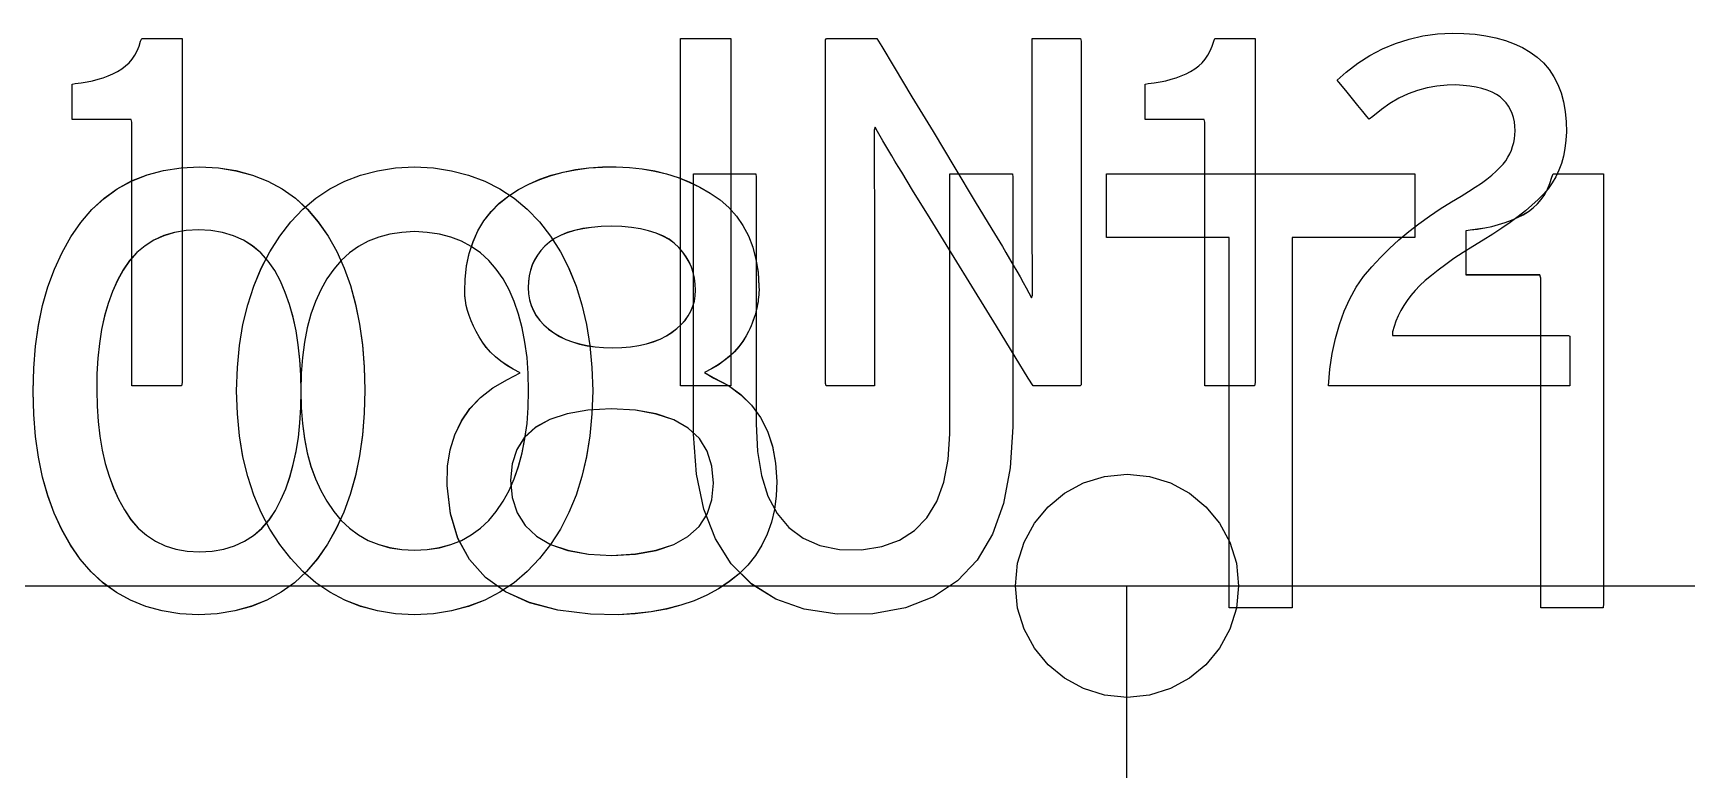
# Model space of a CAD drawing. Extents: x 1 to 47.7, y 0.2 to 35.
# Drawn here: x 36.33 to 36.7004, y 10.4024 to 10.5673 of the extents above; entities that cross this region are included whole.
import ezdxf

# ---------------------------------------------------------------- set-up
doc = ezdxf.new("R2010")
doc.units = 0
doc.header["$MEASUREMENT"] = 0
for name, color, linetype in [('7_2___8__INDEPENDENT_INPUT', 7, 'CONTINUOUS'), ('7_3___8__OPTOISO_INDEPENDE', 7, 'CONTINUOUS'), ('7_4___24__OPTOISO_INDEPEND', 7, 'CONTINUOUS'), ('7_5___8__INDEPENDENT_INPUT', 7, 'CONTINUOUS'), ('7_6____8__INDEPENDENT_INPU', 7, 'CONTINUOUS'), ('7_7____8__OPTOISO_INDEPEND', 7, 'CONTINUOUS'), ('7_8____8__OPTOISO_INDEPEND', 7, 'CONTINUOUS')]:
    doc.layers.add(name, color=color, linetype=linetype)

msp = doc.modelspace()

# ---------------------------------------------------------------- linework, layer by layer
at = {"layer": '7_2___8__INDEPENDENT_INPUT'}
for points in [[(36.45535, 10.48728), (36.45518, 10.48211), (36.45472, 10.47718), (36.45397, 10.47251), (36.45293, 10.46809), (36.45161, 10.46391), (36.45, 10.45999), (36.4481, 10.45631), (36.44592, 10.45289), (36.44343, 10.44969), (36.44069, 10.4468), (36.43773, 10.4443), (36.43455, 10.44216), (36.43116, 10.4404), (36.42755, 10.43901), (36.42373, 10.438), (36.41968, 10.43736), (36.41542, 10.43709), (36.41118, 10.43736), (36.40717, 10.438), (36.40338, 10.43901), (36.39981, 10.4404), (36.39647, 10.44216), (36.39335, 10.4443), (36.39045, 10.4468), (36.38777, 10.44969), (36.38528, 10.45289), (36.38304, 10.45631), (36.38109, 10.45999), (36.37944, 10.46391), (36.37809, 10.46809), (36.37702, 10.47251), (36.37626, 10.47718), (36.37579, 10.48211), (36.37561, 10.48728), (36.37579, 10.49245), (36.37626, 10.49738), (36.37702, 10.50207), (36.37809, 10.50651), (36.37944, 10.51071), (36.38109, 10.51467), (36.38304, 10.51838), (36.38528, 10.52185), (36.38777, 10.52505), (36.39045, 10.52789), (36.39335, 10.53035), (36.39647, 10.53245), (36.39981, 10.53418), (36.40338, 10.53554), (36.40717, 10.53653), (36.41118, 10.53714), (36.41542, 10.53739), (36.41968, 10.53714), (36.42373, 10.53653), (36.42755, 10.53554), (36.43116, 10.53418), (36.43455, 10.53245), (36.43773, 10.53035), (36.44069, 10.52789), (36.44343, 10.52505), (36.44592, 10.52185), (36.4481, 10.51838), (36.45, 10.51467), (36.45161, 10.51071), (36.45293, 10.50651), (36.45397, 10.50207), (36.45472, 10.49738), (36.45518, 10.49245)], [(36.54941, 10.47916), (36.54886, 10.47004), (36.54734, 10.46204), (36.54486, 10.45515), (36.54143, 10.44936), (36.53703, 10.4447), (36.53167, 10.44114), (36.52535, 10.43869), (36.51808, 10.43736), (36.51005, 10.43724), (36.50271, 10.43838), (36.49632, 10.44064), (36.49087, 10.44401), (36.48638, 10.44849), (36.48284, 10.45409), (36.48024, 10.4608), (36.4786, 10.46862), (36.4779, 10.47756), (36.47788, 10.48085), (36.47788, 10.48585), (36.47788, 10.49351), (36.47788, 10.50276), (36.47788, 10.51255), (36.47788, 10.5218), (36.47788, 10.52946), (36.47788, 10.53446), (36.4779, 10.53583), (36.47862, 10.53583), (36.48017, 10.53583), (36.48228, 10.53583), (36.48468, 10.53583), (36.4871, 10.53583), (36.48929, 10.53583), (36.49097, 10.53583), (36.49188, 10.53583), (36.49197, 10.53505), (36.49197, 10.53074), (36.49197, 10.52357), (36.49197, 10.51461), (36.49197, 10.50491), (36.49197, 10.49553), (36.49197, 10.48751), (36.49197, 10.48193), (36.49197, 10.47984), (36.49226, 10.47369), (36.49313, 10.4683), (36.49459, 10.46367), (36.49663, 10.45978), (36.49925, 10.45665), (36.50245, 10.45427), (36.50624, 10.45264), (36.51061, 10.45176), (36.5155, 10.45168), (36.52007, 10.45238), (36.52404, 10.45381), (36.52741, 10.45596), (36.53019, 10.45884), (36.53237, 10.46245), (36.53395, 10.46679), (36.53493, 10.47185), (36.53531, 10.47764), (36.53532, 10.48028), (36.53532, 10.48533), (36.53532, 10.49307), (36.53532, 10.50242), (36.53532, 10.51231), (36.53532, 10.52166), (36.53532, 10.52939), (36.53532, 10.53445), (36.53534, 10.53583), (36.53607, 10.53583), (36.53761, 10.53583), (36.53972, 10.53583), (36.54212, 10.53583), (36.54455, 10.53583), (36.54673, 10.53583), (36.54841, 10.53583), (36.54932, 10.53583), (36.54941, 10.53505), (36.54941, 10.53068), (36.54941, 10.52343), (36.54941, 10.51436), (36.54941, 10.50454), (36.54941, 10.49504), (36.54941, 10.48693), (36.54941, 10.48128)], [(36.66763, 10.43865), (36.66763, 10.4415), (36.66763, 10.44909), (36.66763, 10.45995), (36.66763, 10.47263), (36.66763, 10.48568), (36.66763, 10.49763), (36.66763, 10.50704), (36.66763, 10.51244), (36.66746, 10.51318), (36.66625, 10.51318), (36.66415, 10.51318), (36.66147, 10.51318), (36.65855, 10.51318), (36.6557, 10.51318), (36.65327, 10.51318), (36.65157, 10.51318), (36.65093, 10.51318), (36.65093, 10.51357), (36.65093, 10.51459), (36.65093, 10.51605), (36.65093, 10.51776), (36.65093, 10.51952), (36.65093, 10.52113), (36.65093, 10.52239), (36.65093, 10.52312), (36.6518, 10.52329), (36.65349, 10.52348), (36.65512, 10.52374), (36.65669, 10.52407), (36.6582, 10.52446), (36.65966, 10.52491), (36.66106, 10.52544), (36.6624, 10.52603), (36.66368, 10.52668), (36.66486, 10.52738), (36.66594, 10.52819), (36.66691, 10.52909), (36.66777, 10.53009), (36.66852, 10.53119), (36.66917, 10.53239), (36.66971, 10.5337), (36.67014, 10.5351), (36.67043, 10.53583), (36.67126, 10.53583), (36.6727, 10.53583), (36.67452, 10.53583), (36.67652, 10.53583), (36.67846, 10.53583), (36.68012, 10.53583), (36.68129, 10.53583), (36.68172, 10.53583), (36.68172, 10.53212), (36.68172, 10.52223), (36.68172, 10.50806), (36.68172, 10.49153), (36.68172, 10.47451), (36.68172, 10.45893), (36.68172, 10.44666), (36.68172, 10.43962), (36.68158, 10.43865), (36.68056, 10.43865), (36.67878, 10.43865), (36.67652, 10.43865), (36.67405, 10.43865), (36.67166, 10.43865), (36.6696, 10.43865), (36.66817, 10.43865)], [(36.44099, 10.48728), (36.4409, 10.4911), (36.44063, 10.49472), (36.44018, 10.49814), (36.43956, 10.50137), (36.43876, 10.5044), (36.43778, 10.50723), (36.43662, 10.50986), (36.43528, 10.5123), (36.43376, 10.5145), (36.43206, 10.51644), (36.43019, 10.51812), (36.42815, 10.51955), (36.42594, 10.52073), (36.42356, 10.52165), (36.42102, 10.52232), (36.4183, 10.52273), (36.41542, 10.52289), (36.41259, 10.52273), (36.40992, 10.52232), (36.40742, 10.52165), (36.40508, 10.52073), (36.4029, 10.51955), (36.40089, 10.51812), (36.39903, 10.51644), (36.39734, 10.5145), (36.3958, 10.5123), (36.39444, 10.50986), (36.39325, 10.50723), (36.39225, 10.5044), (36.39143, 10.50137), (36.39079, 10.49814), (36.39034, 10.49472), (36.39007, 10.4911), (36.38997, 10.48728), (36.39007, 10.4835), (36.39034, 10.47993), (36.39079, 10.47654), (36.39143, 10.47335), (36.39225, 10.47035), (36.39325, 10.46755), (36.39444, 10.46494), (36.3958, 10.46252), (36.39734, 10.46027), (36.39903, 10.45824), (36.40089, 10.45648), (36.4029, 10.45499), (36.40508, 10.45377), (36.40742, 10.45282), (36.40992, 10.45214), (36.41259, 10.45173), (36.41542, 10.4516), (36.4183, 10.45173), (36.42102, 10.45214), (36.42356, 10.45282), (36.42594, 10.45377), (36.42815, 10.45499), (36.43019, 10.45648), (36.43206, 10.45824), (36.43376, 10.46027), (36.43528, 10.46252), (36.43662, 10.46494), (36.43778, 10.46755), (36.43876, 10.47035), (36.43956, 10.47335), (36.44018, 10.47654), (36.44063, 10.47993), (36.4409, 10.4835)]]:
    msp.add_lwpolyline(points, close=True, dxfattribs=at)
msp.add_lwpolyline([(36.61194, 10.5216), (36.61194, 10.43865), (36.59785, 10.43865), (36.59785, 10.5216), (36.57038, 10.5216), (36.57038, 10.53583), (36.63943, 10.53583), (36.63943, 10.5216), (36.61194, 10.5216)], dxfattribs=at)
at = {"layer": '7_3___8__OPTOISO_INDEPENDE'}
for points in [[(36.45535, 10.48728), (36.45518, 10.48211), (36.45472, 10.47718), (36.45397, 10.47251), (36.45293, 10.46809), (36.45161, 10.46391), (36.45, 10.45999), (36.4481, 10.45631), (36.44592, 10.45289), (36.44343, 10.44969), (36.44069, 10.4468), (36.43773, 10.4443), (36.43455, 10.44216), (36.43116, 10.4404), (36.42755, 10.43901), (36.42373, 10.438), (36.41968, 10.43736), (36.41542, 10.43709), (36.41118, 10.43736), (36.40717, 10.438), (36.40338, 10.43901), (36.39981, 10.4404), (36.39647, 10.44216), (36.39335, 10.4443), (36.39045, 10.4468), (36.38777, 10.44969), (36.38528, 10.45289), (36.38304, 10.45631), (36.38109, 10.45999), (36.37944, 10.46391), (36.37809, 10.46809), (36.37702, 10.47251), (36.37626, 10.47718), (36.37579, 10.48211), (36.37561, 10.48728), (36.37579, 10.49245), (36.37626, 10.49738), (36.37702, 10.50207), (36.37809, 10.50651), (36.37944, 10.51071), (36.38109, 10.51467), (36.38304, 10.51838), (36.38528, 10.52185), (36.38777, 10.52505), (36.39045, 10.52789), (36.39335, 10.53035), (36.39647, 10.53245), (36.39981, 10.53418), (36.40338, 10.53554), (36.40717, 10.53653), (36.41118, 10.53714), (36.41542, 10.53739), (36.41968, 10.53714), (36.42373, 10.53653), (36.42755, 10.53554), (36.43116, 10.53418), (36.43455, 10.53245), (36.43773, 10.53035), (36.44069, 10.52789), (36.44343, 10.52505), (36.44592, 10.52185), (36.4481, 10.51838), (36.45, 10.51467), (36.45161, 10.51071), (36.45293, 10.50651), (36.45397, 10.50207), (36.45472, 10.49738), (36.45518, 10.49245)], [(36.54941, 10.47916), (36.54886, 10.47004), (36.54734, 10.46204), (36.54486, 10.45515), (36.54143, 10.44936), (36.53703, 10.4447), (36.53167, 10.44114), (36.52535, 10.43869), (36.51808, 10.43736), (36.51005, 10.43724), (36.50271, 10.43838), (36.49632, 10.44064), (36.49087, 10.44401), (36.48638, 10.44849), (36.48284, 10.45409), (36.48024, 10.4608), (36.4786, 10.46862), (36.4779, 10.47756), (36.47788, 10.48085), (36.47788, 10.48585), (36.47788, 10.49351), (36.47788, 10.50276), (36.47788, 10.51255), (36.47788, 10.5218), (36.47788, 10.52946), (36.47788, 10.53446), (36.4779, 10.53583), (36.47862, 10.53583), (36.48017, 10.53583), (36.48228, 10.53583), (36.48468, 10.53583), (36.4871, 10.53583), (36.48929, 10.53583), (36.49097, 10.53583), (36.49188, 10.53583), (36.49197, 10.53505), (36.49197, 10.53074), (36.49197, 10.52357), (36.49197, 10.51461), (36.49197, 10.50491), (36.49197, 10.49553), (36.49197, 10.48751), (36.49197, 10.48193), (36.49197, 10.47984), (36.49226, 10.47369), (36.49313, 10.4683), (36.49459, 10.46367), (36.49663, 10.45978), (36.49925, 10.45665), (36.50245, 10.45427), (36.50624, 10.45264), (36.51061, 10.45176), (36.5155, 10.45168), (36.52007, 10.45238), (36.52404, 10.45381), (36.52741, 10.45596), (36.53019, 10.45884), (36.53237, 10.46245), (36.53395, 10.46679), (36.53493, 10.47185), (36.53531, 10.47764), (36.53532, 10.48028), (36.53532, 10.48533), (36.53532, 10.49307), (36.53532, 10.50242), (36.53532, 10.51231), (36.53532, 10.52166), (36.53532, 10.52939), (36.53532, 10.53445), (36.53534, 10.53583), (36.53607, 10.53583), (36.53761, 10.53583), (36.53972, 10.53583), (36.54212, 10.53583), (36.54455, 10.53583), (36.54673, 10.53583), (36.54841, 10.53583), (36.54932, 10.53583), (36.54941, 10.53505), (36.54941, 10.53068), (36.54941, 10.52343), (36.54941, 10.51436), (36.54941, 10.50454), (36.54941, 10.49504), (36.54941, 10.48693), (36.54941, 10.48128)], [(36.66763, 10.43865), (36.66763, 10.4415), (36.66763, 10.44909), (36.66763, 10.45995), (36.66763, 10.47263), (36.66763, 10.48568), (36.66763, 10.49763), (36.66763, 10.50704), (36.66763, 10.51244), (36.66746, 10.51318), (36.66625, 10.51318), (36.66415, 10.51318), (36.66147, 10.51318), (36.65855, 10.51318), (36.6557, 10.51318), (36.65327, 10.51318), (36.65157, 10.51318), (36.65093, 10.51318), (36.65093, 10.51357), (36.65093, 10.51459), (36.65093, 10.51605), (36.65093, 10.51776), (36.65093, 10.51952), (36.65093, 10.52113), (36.65093, 10.52239), (36.65093, 10.52312), (36.6518, 10.52329), (36.65349, 10.52348), (36.65512, 10.52374), (36.65669, 10.52407), (36.6582, 10.52446), (36.65966, 10.52491), (36.66106, 10.52544), (36.6624, 10.52603), (36.66368, 10.52668), (36.66486, 10.52738), (36.66594, 10.52819), (36.66691, 10.52909), (36.66777, 10.53009), (36.66852, 10.53119), (36.66917, 10.53239), (36.66971, 10.5337), (36.67014, 10.5351), (36.67043, 10.53583), (36.67126, 10.53583), (36.6727, 10.53583), (36.67452, 10.53583), (36.67652, 10.53583), (36.67846, 10.53583), (36.68012, 10.53583), (36.68129, 10.53583), (36.68172, 10.53583), (36.68172, 10.53212), (36.68172, 10.52223), (36.68172, 10.50806), (36.68172, 10.49153), (36.68172, 10.47451), (36.68172, 10.45893), (36.68172, 10.44666), (36.68172, 10.43962), (36.68158, 10.43865), (36.68056, 10.43865), (36.67878, 10.43865), (36.67652, 10.43865), (36.67405, 10.43865), (36.67166, 10.43865), (36.6696, 10.43865), (36.66817, 10.43865)], [(36.44099, 10.48728), (36.4409, 10.4911), (36.44063, 10.49472), (36.44018, 10.49814), (36.43956, 10.50137), (36.43876, 10.5044), (36.43778, 10.50723), (36.43662, 10.50986), (36.43528, 10.5123), (36.43376, 10.5145), (36.43206, 10.51644), (36.43019, 10.51812), (36.42815, 10.51955), (36.42594, 10.52073), (36.42356, 10.52165), (36.42102, 10.52232), (36.4183, 10.52273), (36.41542, 10.52289), (36.41259, 10.52273), (36.40992, 10.52232), (36.40742, 10.52165), (36.40508, 10.52073), (36.4029, 10.51955), (36.40089, 10.51812), (36.39903, 10.51644), (36.39734, 10.5145), (36.3958, 10.5123), (36.39444, 10.50986), (36.39325, 10.50723), (36.39225, 10.5044), (36.39143, 10.50137), (36.39079, 10.49814), (36.39034, 10.49472), (36.39007, 10.4911), (36.38997, 10.48728), (36.39007, 10.4835), (36.39034, 10.47993), (36.39079, 10.47654), (36.39143, 10.47335), (36.39225, 10.47035), (36.39325, 10.46755), (36.39444, 10.46494), (36.3958, 10.46252), (36.39734, 10.46027), (36.39903, 10.45824), (36.40089, 10.45648), (36.4029, 10.45499), (36.40508, 10.45377), (36.40742, 10.45282), (36.40992, 10.45214), (36.41259, 10.45173), (36.41542, 10.4516), (36.4183, 10.45173), (36.42102, 10.45214), (36.42356, 10.45282), (36.42594, 10.45377), (36.42815, 10.45499), (36.43019, 10.45648), (36.43206, 10.45824), (36.43376, 10.46027), (36.43528, 10.46252), (36.43662, 10.46494), (36.43778, 10.46755), (36.43876, 10.47035), (36.43956, 10.47335), (36.44018, 10.47654), (36.44063, 10.47993), (36.4409, 10.4835)]]:
    msp.add_lwpolyline(points, close=True, dxfattribs=at)
msp.add_lwpolyline([(36.61194, 10.5216), (36.61194, 10.43865), (36.59785, 10.43865), (36.59785, 10.5216), (36.57038, 10.5216), (36.57038, 10.53583), (36.63943, 10.53583), (36.63943, 10.5216), (36.61194, 10.5216)], dxfattribs=at)
at = {"layer": '7_4___24__OPTOISO_INDEPEND'}
for points in [[(36.35211, 10.48834), (36.35211, 10.49062), (36.35211, 10.49669), (36.35211, 10.50538), (36.35211, 10.51553), (36.35211, 10.52596), (36.35211, 10.53553), (36.35211, 10.54305), (36.35211, 10.54737), (36.35197, 10.54797), (36.351, 10.54797), (36.34932, 10.54797), (36.34717, 10.54797), (36.34484, 10.54797), (36.34256, 10.54797), (36.34062, 10.54797), (36.33926, 10.54797), (36.33875, 10.54797), (36.33875, 10.54827), (36.33875, 10.54909), (36.33875, 10.55026), (36.33875, 10.55163), (36.33875, 10.55303), (36.33875, 10.55432), (36.33875, 10.55533), (36.33875, 10.55592), (36.33944, 10.55605), (36.34079, 10.55621), (36.3421, 10.55642), (36.34335, 10.55668), (36.34457, 10.55699), (36.34573, 10.55735), (36.34685, 10.55777), (36.34792, 10.55824), (36.34894, 10.55876), (36.34989, 10.55933), (36.35075, 10.55997), (36.35153, 10.56069), (36.35222, 10.5615), (36.35282, 10.56238), (36.35333, 10.56334), (36.35376, 10.56438), (36.35411, 10.5655), (36.35434, 10.56609), (36.355, 10.56609), (36.35615, 10.56609), (36.35762, 10.56609), (36.35921, 10.56609), (36.36077, 10.56609), (36.3621, 10.56609), (36.36303, 10.56609), (36.36338, 10.56609), (36.36338, 10.56311), (36.36338, 10.5552), (36.36338, 10.54387), (36.36338, 10.53064), (36.36338, 10.51703), (36.36338, 10.50456), (36.36338, 10.49475), (36.36338, 10.48912), (36.36326, 10.48834), (36.36245, 10.48834), (36.36102, 10.48834), (36.35922, 10.48834), (36.35724, 10.48834), (36.35533, 10.48834), (36.35368, 10.48834), (36.35254, 10.48834)], [(36.55398, 10.48834), (36.55289, 10.49012), (36.54996, 10.49487), (36.54576, 10.5017), (36.54082, 10.50973), (36.53568, 10.51808), (36.53089, 10.52586), (36.52699, 10.53219), (36.52454, 10.53618), (36.52375, 10.53746), (36.52302, 10.53868), (36.52231, 10.53986), (36.52163, 10.54101), (36.52097, 10.54213), (36.52033, 10.54321), (36.51972, 10.54426), (36.51914, 10.54527), (36.51857, 10.54625), (36.51834, 10.54562), (36.51834, 10.54374), (36.51835, 10.54181), (36.51835, 10.53982), (36.51836, 10.53777), (36.51838, 10.53567), (36.5184, 10.5335), (36.51842, 10.53127), (36.51844, 10.52898), (36.51845, 10.52755), (36.51845, 10.52393), (36.51845, 10.51849), (36.51845, 10.51195), (36.51845, 10.50504), (36.51845, 10.4985), (36.51845, 10.49305), (36.51845, 10.48944), (36.51844, 10.48834), (36.51793, 10.48834), (36.51678, 10.48834), (36.5152, 10.48834), (36.51337, 10.48834), (36.5115, 10.48834), (36.50979, 10.48834), (36.50843, 10.48834), (36.50762, 10.48834), (36.50749, 10.48889), (36.50749, 10.49393), (36.50749, 10.50309), (36.50749, 10.51498), (36.50749, 10.52817), (36.50749, 10.54126), (36.50749, 10.55285), (36.50749, 10.56151), (36.50749, 10.56584), (36.50771, 10.56609), (36.50865, 10.56609), (36.51014, 10.56609), (36.51198, 10.56609), (36.51395, 10.56609), (36.51585, 10.56609), (36.51746, 10.56609), (36.51858, 10.56609), (36.519, 10.56609), (36.52005, 10.56436), (36.52283, 10.55974), (36.52684, 10.55309), (36.53156, 10.54527), (36.53646, 10.53715), (36.54102, 10.52958), (36.54473, 10.52342), (36.54708, 10.51954), (36.54787, 10.51821), (36.54871, 10.51677), (36.54952, 10.51537), (36.55029, 10.51403), (36.55103, 10.51274), (36.55173, 10.51149), (36.5524, 10.5103), (36.55303, 10.50916), (36.55363, 10.50806), (36.55386, 10.50869), (36.55384, 10.51061), (36.55382, 10.5126), (36.5538, 10.51463), (36.55379, 10.51672), (36.55378, 10.51887), (36.55377, 10.52107), (36.55377, 10.52332), (36.55377, 10.52563), (36.55377, 10.52705), (36.55377, 10.53065), (36.55377, 10.53607), (36.55377, 10.54259), (36.55377, 10.54946), (36.55377, 10.55598), (36.55377, 10.5614), (36.55377, 10.565), (36.55377, 10.56609), (36.55428, 10.56609), (36.55543, 10.56609), (36.55701, 10.56609), (36.55884, 10.56609), (36.56071, 10.56609), (36.56242, 10.56609), (36.56378, 10.56609), (36.56459, 10.56609), (36.56472, 10.56554), (36.56472, 10.5605), (36.56472, 10.55134), (36.56472, 10.53945), (36.56472, 10.52626), (36.56472, 10.51317), (36.56472, 10.50158), (36.56472, 10.49292), (36.56472, 10.48859), (36.56452, 10.48834), (36.56364, 10.48834), (36.56225, 10.48834), (36.56053, 10.48834), (36.55869, 10.48834), (36.55693, 10.48834), (36.55542, 10.48834), (36.55437, 10.48834)], [(36.59239, 10.48834), (36.59239, 10.49062), (36.59239, 10.49669), (36.59239, 10.50538), (36.59239, 10.51553), (36.59239, 10.52596), (36.59239, 10.53553), (36.59239, 10.54305), (36.59239, 10.54737), (36.59226, 10.54797), (36.59129, 10.54797), (36.58961, 10.54797), (36.58747, 10.54797), (36.58513, 10.54797), (36.58286, 10.54797), (36.58092, 10.54797), (36.57956, 10.54797), (36.57905, 10.54797), (36.57905, 10.54827), (36.57905, 10.54909), (36.57905, 10.55026), (36.57905, 10.55163), (36.57905, 10.55303), (36.57905, 10.55432), (36.57905, 10.55533), (36.57905, 10.55592), (36.57974, 10.55605), (36.58109, 10.55621), (36.58239, 10.55642), (36.58365, 10.55668), (36.58486, 10.55699), (36.58602, 10.55735), (36.58714, 10.55777), (36.58821, 10.55824), (36.58923, 10.55876), (36.59018, 10.55933), (36.59104, 10.55997), (36.59182, 10.56069), (36.59251, 10.5615), (36.59312, 10.56238), (36.59363, 10.56334), (36.59406, 10.56438), (36.59441, 10.5655), (36.59464, 10.56609), (36.5953, 10.56609), (36.59645, 10.56609), (36.59792, 10.56609), (36.59952, 10.56609), (36.60107, 10.56609), (36.6024, 10.56609), (36.60333, 10.56609), (36.60368, 10.56609), (36.60368, 10.56311), (36.60368, 10.5552), (36.60368, 10.54387), (36.60368, 10.53064), (36.60368, 10.51703), (36.60368, 10.50456), (36.60368, 10.49475), (36.60368, 10.48912), (36.60357, 10.48834), (36.60275, 10.48834), (36.60132, 10.48834), (36.59951, 10.48834), (36.59754, 10.48834), (36.59562, 10.48834), (36.59397, 10.48834), (36.59283, 10.48834)], [(36.62012, 10.48834), (36.62044, 10.49207), (36.62095, 10.49561), (36.62165, 10.49895), (36.62254, 10.50211), (36.62361, 10.50508), (36.62487, 10.50786), (36.62633, 10.51044), (36.62796, 10.51284), (36.62979, 10.51504), (36.63174, 10.51711), (36.63378, 10.51911), (36.63589, 10.52104), (36.63808, 10.52289), (36.64035, 10.52466), (36.64271, 10.52636), (36.64514, 10.52799), (36.64766, 10.52954), (36.64985, 10.53083), (36.65148, 10.53184), (36.65297, 10.53281), (36.65434, 10.53376), (36.65557, 10.53467), (36.65668, 10.53555), (36.65765, 10.5364), (36.6585, 10.53721), (36.65921, 10.538), (36.65979, 10.53876), (36.66028, 10.53954), (36.6607, 10.54034), (36.66106, 10.54115), (36.66135, 10.54198), (36.66158, 10.54282), (36.66175, 10.54367), (36.66185, 10.54454), (36.66189, 10.54542), (36.66186, 10.54647), (36.66174, 10.54748), (36.66154, 10.54844), (36.66125, 10.54934), (36.66088, 10.55019), (36.66043, 10.55098), (36.65989, 10.55172), (36.65926, 10.5524), (36.65855, 10.55303), (36.6577, 10.55362), (36.65674, 10.55413), (36.65567, 10.55458), (36.65448, 10.55495), (36.65318, 10.55525), (36.65177, 10.55548), (36.65024, 10.55563), (36.6486, 10.55572), (36.64668, 10.5557), (36.6444, 10.55549), (36.64218, 10.5551), (36.64002, 10.55451), (36.63792, 10.55373), (36.63587, 10.55275), (36.63388, 10.55159), (36.63195, 10.55024), (36.63007, 10.5487), (36.62918, 10.54806), (36.62866, 10.54869), (36.62779, 10.54977), (36.62668, 10.55114), (36.62546, 10.55263), (36.62427, 10.55411), (36.62322, 10.55539), (36.62245, 10.55634), (36.62208, 10.55679), (36.62404, 10.55856), (36.62667, 10.56057), (36.62939, 10.56232), (36.63222, 10.56381), (36.63514, 10.56504), (36.63816, 10.56601), (36.64127, 10.56671), (36.64449, 10.56716), (36.6478, 10.56734), (36.65045, 10.56727), (36.65297, 10.56707), (36.65536, 10.56674), (36.65761, 10.56627), (36.65972, 10.56568), (36.6617, 10.56495), (36.66355, 10.56409), (36.66526, 10.56309), (36.66684, 10.56196), (36.66826, 10.56064), (36.66951, 10.55918), (36.67058, 10.55758), (36.67148, 10.55584), (36.67221, 10.55396), (36.67276, 10.55193), (36.67314, 10.54976), (36.67335, 10.54745), (36.67338, 10.54523), (36.67327, 10.54333), (36.67305, 10.54152), (36.67271, 10.5398), (36.67226, 10.53817), (36.67169, 10.53662), (36.67101, 10.53516), (36.67021, 10.53379), (36.6693, 10.5325), (36.66824, 10.53128), (36.66703, 10.53005), (36.66568, 10.5288), (36.6642, 10.52754), (36.66258, 10.52627), (36.66082, 10.52497), (36.65893, 10.52367), (36.6569, 10.52234), (36.65474, 10.521), (36.65241, 10.51958), (36.65023, 10.5182), (36.64821, 10.51685), (36.64636, 10.51555), (36.64467, 10.5143), (36.64314, 10.51309), (36.64177, 10.51192), (36.64056, 10.5108), (36.63951, 10.50971), (36.63858, 10.50861), (36.63774, 10.5075), (36.63697, 10.50636), (36.6363, 10.50521), (36.6357, 10.50404), (36.6352, 10.50286), (36.63478, 10.50166), (36.63444, 10.50044), (36.63443, 10.49962), (36.63675, 10.49962), (36.64122, 10.49962), (36.64715, 10.49962), (36.65383, 10.49962), (36.66055, 10.49962), (36.6666, 10.49962), (36.67127, 10.49962), (36.67386, 10.49962), (36.67415, 10.49949), (36.67415, 10.49868), (36.67415, 10.49731), (36.67415, 10.49557), (36.67415, 10.49366), (36.67415, 10.49179), (36.67415, 10.49014), (36.67415, 10.48894), (36.67415, 10.48836), (36.67296, 10.48834), (36.6684, 10.48834), (36.66134, 10.48834), (36.65274, 10.48834), (36.64355, 10.48834), (36.63474, 10.48834), (36.62725, 10.48834), (36.62206, 10.48834)], [(36.59999, 10.44362), (36.59948, 10.43859), (36.59802, 10.43389), (36.59572, 10.42965), (36.59266, 10.42595), (36.58896, 10.4229), (36.58472, 10.42059), (36.58003, 10.41913), (36.575, 10.41863), (36.56996, 10.41913), (36.56526, 10.42059), (36.56101, 10.4229), (36.55731, 10.42595), (36.55426, 10.42965), (36.55196, 10.43389), (36.5505, 10.43859), (36.54999, 10.44362), (36.5505, 10.44866), (36.55196, 10.45335), (36.55426, 10.4576), (36.55731, 10.4613), (36.56101, 10.46435), (36.56526, 10.46666), (36.56996, 10.46811), (36.575, 10.46862), (36.58003, 10.46811), (36.58472, 10.46666), (36.58896, 10.46435), (36.59266, 10.4613), (36.59572, 10.4576), (36.59802, 10.45335), (36.59948, 10.44866)]]:
    msp.add_lwpolyline(points, close=True, dxfattribs=at)
for points in [[(36.47499, 10.48834), (36.47499, 10.56609), (36.48627, 10.56609), (36.48627, 10.48834), (36.47499, 10.48834)], [(36.27498, 10.39364), (36.27498, 10.44362), (36.57498, 10.44361)], [(36.57498, 10.39364), (36.57498, 10.44362), (36.87497, 10.44362), (36.87497, 10.18898)]]:
    msp.add_lwpolyline(points, dxfattribs=at)
at = {"layer": '7_5___8__INDEPENDENT_INPUT'}
for points in [[(36.4043, 10.48743), (36.40417, 10.48228), (36.40378, 10.47737), (36.40313, 10.4727), (36.40222, 10.46827), (36.40104, 10.46408), (36.39961, 10.46012), (36.39792, 10.45641), (36.39597, 10.45293), (36.39375, 10.4497), (36.39128, 10.44682), (36.38856, 10.44431), (36.38559, 10.44217), (36.38238, 10.44041), (36.37892, 10.43903), (36.37521, 10.43801), (36.37125, 10.43737), (36.36704, 10.43711), (36.36288, 10.43737), (36.35896, 10.438), (36.35529, 10.43901), (36.35186, 10.44038), (36.34868, 10.44213), (36.34573, 10.44424), (36.34304, 10.44672), (36.34058, 10.44958), (36.33838, 10.45276), (36.33643, 10.45619), (36.33473, 10.45986), (36.3333, 10.46379), (36.33213, 10.46796), (36.33122, 10.47239), (36.33057, 10.47706), (36.33018, 10.48198), (36.33005, 10.48716), (36.33018, 10.49232), (36.33058, 10.49724), (36.33124, 10.50192), (36.33216, 10.50636), (36.33335, 10.51056), (36.3348, 10.51452), (36.33651, 10.51824), (36.33849, 10.52172), (36.34072, 10.52496), (36.34321, 10.52785), (36.34593, 10.53036), (36.34889, 10.53249), (36.3521, 10.53423), (36.35554, 10.5356), (36.35922, 10.53658), (36.36315, 10.53719), (36.36731, 10.53741), (36.37151, 10.53716), (36.37546, 10.53654), (36.37916, 10.53555), (36.38261, 10.53419), (36.38581, 10.53247), (36.38876, 10.53037), (36.39146, 10.5279), (36.3939, 10.52506), (36.39609, 10.52188), (36.39801, 10.51844), (36.39968, 10.51475), (36.40109, 10.51082), (36.40224, 10.50664), (36.40314, 10.5022), (36.40378, 10.49753), (36.40417, 10.4926)], [(36.49661, 10.46698), (36.49645, 10.46376), (36.49604, 10.46072), (36.49536, 10.45787), (36.49443, 10.45519), (36.49324, 10.4527), (36.4918, 10.45039), (36.49009, 10.44826), (36.48813, 10.44631), (36.48592, 10.44454), (36.4835, 10.44292), (36.48089, 10.4415), (36.47808, 10.44028), (36.47508, 10.43926), (36.47187, 10.43843), (36.46847, 10.4378), (36.46487, 10.43738), (36.46108, 10.43714), (36.45482, 10.43728), (36.44754, 10.43818), (36.4412, 10.43985), (36.43579, 10.44229), (36.43131, 10.4455), (36.42776, 10.44949), (36.42515, 10.45424), (36.42347, 10.45976), (36.42272, 10.46605), (36.42285, 10.4704), (36.42344, 10.47407), (36.42448, 10.47744), (36.42595, 10.48051), (36.42786, 10.48328), (36.43021, 10.48575), (36.433, 10.48792), (36.43623, 10.48979), (36.43911, 10.49127), (36.43755, 10.4921), (36.4361, 10.49298), (36.43477, 10.49391), (36.43356, 10.49489), (36.43246, 10.49592), (36.43149, 10.49701), (36.43063, 10.49815), (36.42988, 10.49934), (36.42923, 10.50056), (36.42863, 10.50176), (36.4281, 10.50294), (36.42766, 10.5041), (36.4273, 10.50524), (36.42703, 10.50637), (36.42683, 10.50748), (36.42672, 10.50857), (36.42668, 10.50964), (36.42677, 10.51221), (36.42711, 10.51521), (36.4277, 10.51803), (36.42854, 10.52065), (36.42963, 10.52308), (36.43098, 10.52532), (36.43258, 10.52737), (36.43443, 10.52923), (36.43654, 10.5309), (36.43872, 10.53231), (36.44103, 10.53354), (36.44347, 10.53461), (36.44603, 10.5355), (36.44871, 10.53623), (36.45152, 10.53678), (36.45445, 10.53716), (36.45751, 10.53736), (36.46063, 10.5374), (36.46359, 10.53727), (36.46645, 10.53696), (36.46922, 10.53648), (36.47189, 10.53583), (36.47447, 10.53501), (36.47696, 10.53402), (36.47935, 10.53286), (36.48165, 10.53152), (36.48385, 10.53001), (36.48581, 10.5283), (36.48753, 10.52638), (36.48899, 10.52427), (36.49021, 10.52195), (36.49118, 10.51943), (36.49189, 10.51671), (36.49236, 10.51379), (36.49258, 10.51066), (36.49259, 10.50978), (36.49257, 10.50928), (36.49254, 10.50878), (36.49249, 10.50826), (36.49243, 10.50773), (36.49236, 10.50719), (36.49227, 10.50664), (36.49216, 10.50608), (36.49205, 10.5055), (36.4919, 10.50489), (36.49172, 10.50428), (36.49153, 10.50366), (36.49131, 10.50304), (36.49107, 10.50242), (36.49081, 10.50179), (36.49053, 10.50116), (36.49023, 10.50052), (36.48974, 10.4996), (36.48896, 10.49835), (36.48807, 10.49716), (36.48706, 10.49604), (36.48595, 10.49498), (36.48473, 10.49398), (36.4834, 10.49304), (36.48196, 10.49217), (36.4804, 10.49136), (36.4825, 10.49014), (36.48573, 10.48844), (36.48854, 10.48641), (36.49093, 10.48402), (36.4929, 10.4813), (36.49446, 10.47824), (36.49559, 10.47483), (36.49631, 10.47107)], [(36.39007, 10.48716), (36.39, 10.49077), (36.38978, 10.49424), (36.38941, 10.49755), (36.38891, 10.50071), (36.38825, 10.50372), (36.38745, 10.50658), (36.3865, 10.50928), (36.38541, 10.51183), (36.38415, 10.5142), (36.38269, 10.51631), (36.38103, 10.51814), (36.37918, 10.51969), (36.37714, 10.52097), (36.3749, 10.52197), (36.37247, 10.52269), (36.36985, 10.52314), (36.36704, 10.52331), (36.36427, 10.52314), (36.36169, 10.5227), (36.3593, 10.52199), (36.3571, 10.521), (36.35509, 10.51974), (36.35327, 10.51821), (36.35164, 10.5164), (36.35019, 10.51432), (36.34893, 10.512), (36.34781, 10.5095), (36.34685, 10.50683), (36.34603, 10.50401), (36.34538, 10.50102), (36.34487, 10.49787), (36.34452, 10.49455), (36.34432, 10.49107), (36.34428, 10.48743), (36.34436, 10.48383), (36.34459, 10.48038), (36.34497, 10.47709), (36.3455, 10.47396), (36.34619, 10.47099), (36.34703, 10.46817), (36.34802, 10.46551), (36.34917, 10.463), (36.35046, 10.46061), (36.35192, 10.45843), (36.35356, 10.45654), (36.35539, 10.45494), (36.3574, 10.45362), (36.3596, 10.45259), (36.36198, 10.45184), (36.36455, 10.45138), (36.36731, 10.45121), (36.37012, 10.45138), (36.37274, 10.45183), (36.37515, 10.45257), (36.37738, 10.45359), (36.3794, 10.45489), (36.38123, 10.45648), (36.38286, 10.45834), (36.3843, 10.46049), (36.38553, 10.46285), (36.38659, 10.46533), (36.38751, 10.46797), (36.38829, 10.47076), (36.38893, 10.47372), (36.38943, 10.47684), (36.38979, 10.48012), (36.39, 10.48356)], [(36.47837, 10.5098), (36.47831, 10.51116), (36.47813, 10.51247), (36.47784, 10.51373), (36.47744, 10.51494), (36.47691, 10.51611), (36.47627, 10.51723), (36.47552, 10.51831), (36.47464, 10.51933), (36.47362, 10.5203), (36.47243, 10.52117), (36.47107, 10.52193), (36.46955, 10.52257), (36.46787, 10.5231), (36.46602, 10.52353), (36.46401, 10.52384), (36.46184, 10.52404), (36.45951, 10.52412), (36.45721, 10.52404), (36.45508, 10.52385), (36.4531, 10.52356), (36.45129, 10.52317), (36.44963, 10.52267), (36.44814, 10.52206), (36.44681, 10.52136), (36.44565, 10.52055), (36.44463, 10.51964), (36.44373, 10.51866), (36.44296, 10.51764), (36.44231, 10.51656), (36.44179, 10.51543), (36.44138, 10.51424), (36.44111, 10.513), (36.44095, 10.5117), (36.44092, 10.51035), (36.44099, 10.50897), (36.4412, 10.50765), (36.44156, 10.5064), (36.44205, 10.50521), (36.44269, 10.50409), (36.44347, 10.50303), (36.4444, 10.50204), (36.44546, 10.50111), (36.44665, 10.50024), (36.44793, 10.49946), (36.44931, 10.49878), (36.4508, 10.49821), (36.45238, 10.49774), (36.45408, 10.49738), (36.45587, 10.49712), (36.45777, 10.49697), (36.45977, 10.49691), (36.46186, 10.49697), (36.46383, 10.49713), (36.46567, 10.4974), (36.46739, 10.49777), (36.46899, 10.49826), (36.47047, 10.49885), (36.47183, 10.49955), (36.47306, 10.50036), (36.47417, 10.50122), (36.47516, 10.50211), (36.47601, 10.50305), (36.47673, 10.50405), (36.47732, 10.50509), (36.47778, 10.50619), (36.4781, 10.50734), (36.4783, 10.50854)], [(36.48237, 10.46657), (36.48204, 10.47042), (36.48099, 10.47376), (36.47922, 10.47659), (36.47672, 10.47893), (36.4735, 10.48076), (36.46956, 10.48208), (36.4649, 10.48291), (36.45951, 10.48323), (36.45422, 10.48292), (36.44963, 10.48213), (36.44574, 10.48085), (36.44256, 10.4791), (36.44009, 10.47686), (36.43833, 10.47414), (36.43727, 10.47094), (36.43692, 10.46725), (36.43733, 10.46336), (36.43844, 10.45998), (36.44023, 10.45711), (36.44273, 10.45474), (36.44591, 10.45289), (36.44979, 10.45155), (36.45437, 10.45072), (36.45964, 10.45039), (36.46496, 10.45073), (36.46958, 10.45156), (36.47349, 10.45286), (36.47668, 10.45464), (36.47917, 10.4569), (36.48095, 10.45965), (36.48201, 10.46287)]]:
    msp.add_lwpolyline(points, close=True, dxfattribs=at)
at = {"layer": '7_6____8__INDEPENDENT_INPU'}
for points in [[(36.45535, 10.48728), (36.45518, 10.48211), (36.45472, 10.47719), (36.45397, 10.47252), (36.45293, 10.46809), (36.45161, 10.46392), (36.45, 10.45999), (36.4481, 10.45632), (36.44592, 10.45289), (36.44343, 10.44969), (36.44069, 10.44681), (36.43773, 10.4443), (36.43455, 10.44217), (36.43116, 10.44041), (36.42755, 10.43902), (36.42373, 10.43801), (36.41968, 10.43737), (36.41542, 10.4371), (36.41118, 10.43737), (36.40717, 10.43801), (36.40338, 10.43902), (36.39981, 10.44041), (36.39647, 10.44217), (36.39335, 10.4443), (36.39045, 10.44681), (36.38777, 10.44969), (36.38528, 10.45289), (36.38304, 10.45632), (36.38109, 10.45999), (36.37944, 10.46392), (36.37809, 10.46809), (36.37702, 10.47252), (36.37626, 10.47719), (36.37579, 10.48211), (36.37561, 10.48728), (36.37579, 10.49246), (36.37626, 10.49739), (36.37702, 10.50208), (36.37809, 10.50652), (36.37944, 10.51072), (36.38109, 10.51468), (36.38304, 10.51839), (36.38528, 10.52186), (36.38777, 10.52506), (36.39045, 10.52789), (36.39335, 10.53036), (36.39647, 10.53246), (36.39981, 10.53419), (36.40338, 10.53554), (36.40717, 10.53653), (36.41118, 10.53715), (36.41542, 10.5374), (36.41968, 10.53715), (36.42373, 10.53653), (36.42755, 10.53554), (36.43116, 10.53419), (36.43455, 10.53246), (36.43773, 10.53036), (36.44069, 10.52789), (36.44343, 10.52506), (36.44592, 10.52186), (36.4481, 10.51839), (36.45, 10.51468), (36.45161, 10.51072), (36.45293, 10.50652), (36.45397, 10.50208), (36.45472, 10.49739), (36.45518, 10.49246)], [(36.54941, 10.47917), (36.54886, 10.47005), (36.54734, 10.46204), (36.54486, 10.45515), (36.54143, 10.44937), (36.53703, 10.4447), (36.53167, 10.44115), (36.52535, 10.4387), (36.51808, 10.43737), (36.51005, 10.43725), (36.50271, 10.43839), (36.49632, 10.44065), (36.49087, 10.44402), (36.48638, 10.4485), (36.48284, 10.4541), (36.48024, 10.4608), (36.4786, 10.46863), (36.4779, 10.47756), (36.47788, 10.48086), (36.47788, 10.48586), (36.47788, 10.49352), (36.47788, 10.50277), (36.47788, 10.51256), (36.47788, 10.52181), (36.47788, 10.52947), (36.47788, 10.53447), (36.4779, 10.53584), (36.47862, 10.53584), (36.48017, 10.53584), (36.48228, 10.53584), (36.48468, 10.53584), (36.4871, 10.53584), (36.48929, 10.53584), (36.49097, 10.53584), (36.49188, 10.53584), (36.49197, 10.53506), (36.49197, 10.53075), (36.49197, 10.52358), (36.49197, 10.51462), (36.49197, 10.50492), (36.49197, 10.49553), (36.49197, 10.48752), (36.49197, 10.48194), (36.49197, 10.47984), (36.49226, 10.4737), (36.49313, 10.46831), (36.49459, 10.46367), (36.49663, 10.45979), (36.49925, 10.45665), (36.50245, 10.45427), (36.50624, 10.45264), (36.51061, 10.45177), (36.5155, 10.45168), (36.52007, 10.45238), (36.52404, 10.45381), (36.52741, 10.45597), (36.53019, 10.45885), (36.53237, 10.46246), (36.53395, 10.4668), (36.53493, 10.47186), (36.53531, 10.47765), (36.53532, 10.48028), (36.53532, 10.48534), (36.53532, 10.49307), (36.53532, 10.50242), (36.53532, 10.51231), (36.53532, 10.52166), (36.53532, 10.5294), (36.53532, 10.53445), (36.53534, 10.53584), (36.53607, 10.53584), (36.53761, 10.53584), (36.53972, 10.53584), (36.54212, 10.53584), (36.54455, 10.53584), (36.54673, 10.53584), (36.54841, 10.53584), (36.54932, 10.53584), (36.54941, 10.53505), (36.54941, 10.53069), (36.54941, 10.52343), (36.54941, 10.51436), (36.54941, 10.50454), (36.54941, 10.49504), (36.54941, 10.48694), (36.54941, 10.48129)], [(36.66763, 10.43866), (36.66763, 10.44151), (36.66763, 10.4491), (36.66763, 10.45996), (36.66763, 10.47264), (36.66763, 10.48569), (36.66763, 10.49764), (36.66763, 10.50705), (36.66763, 10.51245), (36.66746, 10.51319), (36.66625, 10.51319), (36.66415, 10.51319), (36.66147, 10.51319), (36.65855, 10.51319), (36.6557, 10.51319), (36.65327, 10.51319), (36.65157, 10.51319), (36.65093, 10.51319), (36.65093, 10.51357), (36.65093, 10.5146), (36.65093, 10.51606), (36.65093, 10.51777), (36.65093, 10.51952), (36.65093, 10.52113), (36.65093, 10.5224), (36.65093, 10.52313), (36.6518, 10.5233), (36.65349, 10.52349), (36.65512, 10.52375), (36.65669, 10.52407), (36.6582, 10.52447), (36.65966, 10.52492), (36.66106, 10.52544), (36.6624, 10.52603), (36.66368, 10.52669), (36.66486, 10.52739), (36.66594, 10.52819), (36.66691, 10.52909), (36.66777, 10.5301), (36.66852, 10.5312), (36.66917, 10.5324), (36.66971, 10.5337), (36.67014, 10.5351), (36.67043, 10.53584), (36.67126, 10.53584), (36.6727, 10.53584), (36.67452, 10.53584), (36.67652, 10.53584), (36.67846, 10.53584), (36.68012, 10.53584), (36.68129, 10.53584), (36.68172, 10.53584), (36.68172, 10.53212), (36.68172, 10.52223), (36.68172, 10.50807), (36.68172, 10.49153), (36.68172, 10.47452), (36.68172, 10.45893), (36.68172, 10.44667), (36.68172, 10.43963), (36.68158, 10.43866), (36.68056, 10.43866), (36.67878, 10.43866), (36.67652, 10.43866), (36.67405, 10.43866), (36.67166, 10.43866), (36.6696, 10.43866), (36.66817, 10.43866)], [(36.44099, 10.48728), (36.4409, 10.4911), (36.44063, 10.49473), (36.44018, 10.49815), (36.43956, 10.50138), (36.43876, 10.5044), (36.43778, 10.50724), (36.43662, 10.50987), (36.43528, 10.5123), (36.43376, 10.51451), (36.43206, 10.51645), (36.43019, 10.51813), (36.42815, 10.51956), (36.42594, 10.52073), (36.42356, 10.52165), (36.42102, 10.52232), (36.4183, 10.52273), (36.41542, 10.52289), (36.41259, 10.52273), (36.40992, 10.52232), (36.40742, 10.52165), (36.40508, 10.52073), (36.4029, 10.51956), (36.40089, 10.51813), (36.39903, 10.51645), (36.39734, 10.51451), (36.3958, 10.5123), (36.39444, 10.50987), (36.39325, 10.50724), (36.39225, 10.5044), (36.39143, 10.50138), (36.39079, 10.49815), (36.39034, 10.49473), (36.39007, 10.4911), (36.38997, 10.48728), (36.39007, 10.48351), (36.39034, 10.47993), (36.39079, 10.47655), (36.39143, 10.47336), (36.39225, 10.47036), (36.39325, 10.46755), (36.39444, 10.46494), (36.3958, 10.46253), (36.39734, 10.46027), (36.39903, 10.45824), (36.40089, 10.45648), (36.4029, 10.45499), (36.40508, 10.45377), (36.40742, 10.45282), (36.40992, 10.45215), (36.41259, 10.45174), (36.41542, 10.45161), (36.4183, 10.45174), (36.42102, 10.45215), (36.42356, 10.45282), (36.42594, 10.45377), (36.42815, 10.45499), (36.43019, 10.45648), (36.43206, 10.45824), (36.43376, 10.46027), (36.43528, 10.46253), (36.43662, 10.46494), (36.43778, 10.46755), (36.43876, 10.47036), (36.43956, 10.47336), (36.44018, 10.47655), (36.44063, 10.47993), (36.4409, 10.48351)]]:
    msp.add_lwpolyline(points, close=True, dxfattribs=at)
msp.add_lwpolyline([(36.61194, 10.52161), (36.61194, 10.43866), (36.59785, 10.43866), (36.59785, 10.52161), (36.57038, 10.52161), (36.57038, 10.53584), (36.63943, 10.53584), (36.63943, 10.52161), (36.61194, 10.52161)], dxfattribs=at)
at = {"layer": '7_7____8__OPTOISO_INDEPEND'}
for points in [[(36.45535, 10.48728), (36.45518, 10.48211), (36.45472, 10.47718), (36.45397, 10.47251), (36.45293, 10.46809), (36.45161, 10.46391), (36.45, 10.45999), (36.4481, 10.45631), (36.44592, 10.45289), (36.44343, 10.44969), (36.44069, 10.4468), (36.43773, 10.4443), (36.43455, 10.44216), (36.43116, 10.4404), (36.42755, 10.43901), (36.42373, 10.438), (36.41968, 10.43736), (36.41542, 10.43709), (36.41118, 10.43736), (36.40717, 10.438), (36.40338, 10.43901), (36.39981, 10.4404), (36.39647, 10.44216), (36.39335, 10.4443), (36.39045, 10.4468), (36.38777, 10.44969), (36.38528, 10.45289), (36.38304, 10.45631), (36.38109, 10.45999), (36.37944, 10.46391), (36.37809, 10.46809), (36.37702, 10.47251), (36.37626, 10.47718), (36.37579, 10.48211), (36.37561, 10.48728), (36.37579, 10.49245), (36.37626, 10.49738), (36.37702, 10.50207), (36.37809, 10.50651), (36.37944, 10.51071), (36.38109, 10.51467), (36.38304, 10.51838), (36.38528, 10.52185), (36.38777, 10.52505), (36.39045, 10.52789), (36.39335, 10.53035), (36.39647, 10.53245), (36.39981, 10.53418), (36.40338, 10.53554), (36.40717, 10.53653), (36.41118, 10.53714), (36.41542, 10.53739), (36.41968, 10.53714), (36.42373, 10.53653), (36.42755, 10.53554), (36.43116, 10.53418), (36.43455, 10.53245), (36.43773, 10.53035), (36.44069, 10.52789), (36.44343, 10.52505), (36.44592, 10.52185), (36.4481, 10.51838), (36.45, 10.51467), (36.45161, 10.51071), (36.45293, 10.50651), (36.45397, 10.50207), (36.45472, 10.49738), (36.45518, 10.49245)], [(36.54941, 10.47916), (36.54886, 10.47004), (36.54734, 10.46204), (36.54486, 10.45515), (36.54143, 10.44936), (36.53703, 10.4447), (36.53167, 10.44114), (36.52535, 10.43869), (36.51808, 10.43736), (36.51005, 10.43724), (36.50271, 10.43838), (36.49632, 10.44064), (36.49087, 10.44401), (36.48638, 10.44849), (36.48284, 10.45409), (36.48024, 10.4608), (36.4786, 10.46862), (36.4779, 10.47756), (36.47788, 10.48085), (36.47788, 10.48585), (36.47788, 10.49351), (36.47788, 10.50276), (36.47788, 10.51255), (36.47788, 10.5218), (36.47788, 10.52946), (36.47788, 10.53446), (36.4779, 10.53583), (36.47862, 10.53583), (36.48017, 10.53583), (36.48228, 10.53583), (36.48468, 10.53583), (36.4871, 10.53583), (36.48929, 10.53583), (36.49097, 10.53583), (36.49188, 10.53583), (36.49197, 10.53505), (36.49197, 10.53074), (36.49197, 10.52357), (36.49197, 10.51461), (36.49197, 10.50491), (36.49197, 10.49553), (36.49197, 10.48751), (36.49197, 10.48193), (36.49197, 10.47984), (36.49226, 10.47369), (36.49313, 10.4683), (36.49459, 10.46367), (36.49663, 10.45978), (36.49925, 10.45665), (36.50245, 10.45427), (36.50624, 10.45264), (36.51061, 10.45176), (36.5155, 10.45168), (36.52007, 10.45238), (36.52404, 10.45381), (36.52741, 10.45596), (36.53019, 10.45884), (36.53237, 10.46245), (36.53395, 10.46679), (36.53493, 10.47185), (36.53531, 10.47764), (36.53532, 10.48028), (36.53532, 10.48533), (36.53532, 10.49307), (36.53532, 10.50242), (36.53532, 10.51231), (36.53532, 10.52166), (36.53532, 10.52939), (36.53532, 10.53445), (36.53534, 10.53583), (36.53607, 10.53583), (36.53761, 10.53583), (36.53972, 10.53583), (36.54212, 10.53583), (36.54455, 10.53583), (36.54673, 10.53583), (36.54841, 10.53583), (36.54932, 10.53583), (36.54941, 10.53505), (36.54941, 10.53068), (36.54941, 10.52343), (36.54941, 10.51436), (36.54941, 10.50454), (36.54941, 10.49504), (36.54941, 10.48693), (36.54941, 10.48128)], [(36.66763, 10.43865), (36.66763, 10.4415), (36.66763, 10.44909), (36.66763, 10.45995), (36.66763, 10.47263), (36.66763, 10.48568), (36.66763, 10.49763), (36.66763, 10.50704), (36.66763, 10.51244), (36.66746, 10.51318), (36.66625, 10.51318), (36.66415, 10.51318), (36.66147, 10.51318), (36.65855, 10.51318), (36.6557, 10.51318), (36.65327, 10.51318), (36.65157, 10.51318), (36.65093, 10.51318), (36.65093, 10.51357), (36.65093, 10.51459), (36.65093, 10.51605), (36.65093, 10.51776), (36.65093, 10.51952), (36.65093, 10.52113), (36.65093, 10.52239), (36.65093, 10.52312), (36.6518, 10.52329), (36.65349, 10.52348), (36.65512, 10.52374), (36.65669, 10.52407), (36.6582, 10.52446), (36.65966, 10.52491), (36.66106, 10.52544), (36.6624, 10.52603), (36.66368, 10.52668), (36.66486, 10.52738), (36.66594, 10.52819), (36.66691, 10.52909), (36.66777, 10.53009), (36.66852, 10.53119), (36.66917, 10.53239), (36.66971, 10.5337), (36.67014, 10.5351), (36.67043, 10.53583), (36.67126, 10.53583), (36.6727, 10.53583), (36.67452, 10.53583), (36.67652, 10.53583), (36.67846, 10.53583), (36.68012, 10.53583), (36.68129, 10.53583), (36.68172, 10.53583), (36.68172, 10.53212), (36.68172, 10.52223), (36.68172, 10.50806), (36.68172, 10.49153), (36.68172, 10.47451), (36.68172, 10.45893), (36.68172, 10.44666), (36.68172, 10.43962), (36.68158, 10.43865), (36.68056, 10.43865), (36.67878, 10.43865), (36.67652, 10.43865), (36.67405, 10.43865), (36.67166, 10.43865), (36.6696, 10.43865), (36.66817, 10.43865)], [(36.44099, 10.48728), (36.4409, 10.4911), (36.44063, 10.49472), (36.44018, 10.49814), (36.43956, 10.50137), (36.43876, 10.5044), (36.43778, 10.50723), (36.43662, 10.50986), (36.43528, 10.5123), (36.43376, 10.5145), (36.43206, 10.51644), (36.43019, 10.51812), (36.42815, 10.51955), (36.42594, 10.52073), (36.42356, 10.52165), (36.42102, 10.52232), (36.4183, 10.52273), (36.41542, 10.52289), (36.41259, 10.52273), (36.40992, 10.52232), (36.40742, 10.52165), (36.40508, 10.52073), (36.4029, 10.51955), (36.40089, 10.51812), (36.39903, 10.51644), (36.39734, 10.5145), (36.3958, 10.5123), (36.39444, 10.50986), (36.39325, 10.50723), (36.39225, 10.5044), (36.39143, 10.50137), (36.39079, 10.49814), (36.39034, 10.49472), (36.39007, 10.4911), (36.38997, 10.48728), (36.39007, 10.4835), (36.39034, 10.47993), (36.39079, 10.47654), (36.39143, 10.47335), (36.39225, 10.47035), (36.39325, 10.46755), (36.39444, 10.46494), (36.3958, 10.46252), (36.39734, 10.46027), (36.39903, 10.45824), (36.40089, 10.45648), (36.4029, 10.45499), (36.40508, 10.45377), (36.40742, 10.45282), (36.40992, 10.45214), (36.41259, 10.45173), (36.41542, 10.4516), (36.4183, 10.45173), (36.42102, 10.45214), (36.42356, 10.45282), (36.42594, 10.45377), (36.42815, 10.45499), (36.43019, 10.45648), (36.43206, 10.45824), (36.43376, 10.46027), (36.43528, 10.46252), (36.43662, 10.46494), (36.43778, 10.46755), (36.43876, 10.47035), (36.43956, 10.47335), (36.44018, 10.47654), (36.44063, 10.47993), (36.4409, 10.4835)]]:
    msp.add_lwpolyline(points, close=True, dxfattribs=at)
msp.add_lwpolyline([(36.61194, 10.5216), (36.61194, 10.43865), (36.59785, 10.43865), (36.59785, 10.5216), (36.57038, 10.5216), (36.57038, 10.53583), (36.63943, 10.53583), (36.63943, 10.5216), (36.61194, 10.5216)], dxfattribs=at)
at = {"layer": '7_8____8__OPTOISO_INDEPEND'}
for points in [[(36.4043, 10.48741), (36.40417, 10.48226), (36.40378, 10.47735), (36.40313, 10.47268), (36.40222, 10.46825), (36.40104, 10.46406), (36.39961, 10.4601), (36.39792, 10.45639), (36.39597, 10.45291), (36.39375, 10.44968), (36.39128, 10.4468), (36.38856, 10.44429), (36.38559, 10.44215), (36.38238, 10.44039), (36.37892, 10.43901), (36.37521, 10.43799), (36.37125, 10.43735), (36.36704, 10.43709), (36.36288, 10.43735), (36.35896, 10.43798), (36.35529, 10.43899), (36.35186, 10.44036), (36.34868, 10.44211), (36.34573, 10.44422), (36.34304, 10.4467), (36.34058, 10.44956), (36.33838, 10.45274), (36.33643, 10.45617), (36.33473, 10.45984), (36.3333, 10.46377), (36.33213, 10.46794), (36.33122, 10.47237), (36.33057, 10.47704), (36.33018, 10.48196), (36.33005, 10.48714), (36.33018, 10.4923), (36.33058, 10.49722), (36.33124, 10.5019), (36.33216, 10.50634), (36.33335, 10.51054), (36.3348, 10.5145), (36.33651, 10.51822), (36.33849, 10.5217), (36.34072, 10.52494), (36.34321, 10.52783), (36.34593, 10.53034), (36.34889, 10.53247), (36.3521, 10.53421), (36.35554, 10.53558), (36.35922, 10.53656), (36.36315, 10.53717), (36.36731, 10.53739), (36.37151, 10.53714), (36.37546, 10.53652), (36.37916, 10.53553), (36.38261, 10.53417), (36.38581, 10.53244), (36.38876, 10.53035), (36.39146, 10.52788), (36.3939, 10.52504), (36.39609, 10.52186), (36.39801, 10.51842), (36.39968, 10.51473), (36.40109, 10.5108), (36.40224, 10.50661), (36.40314, 10.50218), (36.40378, 10.49751), (36.40417, 10.49258)], [(36.49661, 10.46696), (36.49645, 10.46374), (36.49604, 10.4607), (36.49536, 10.45785), (36.49443, 10.45517), (36.49324, 10.45268), (36.4918, 10.45037), (36.49009, 10.44824), (36.48813, 10.44629), (36.48592, 10.44452), (36.4835, 10.4429), (36.48089, 10.44148), (36.47808, 10.44026), (36.47508, 10.43924), (36.47187, 10.43841), (36.46847, 10.43778), (36.46487, 10.43736), (36.46108, 10.43712), (36.45482, 10.43726), (36.44754, 10.43816), (36.4412, 10.43983), (36.43579, 10.44227), (36.43131, 10.44548), (36.42776, 10.44947), (36.42515, 10.45422), (36.42347, 10.45974), (36.42272, 10.46603), (36.42285, 10.47038), (36.42344, 10.47405), (36.42448, 10.47742), (36.42595, 10.48049), (36.42786, 10.48326), (36.43021, 10.48573), (36.433, 10.4879), (36.43623, 10.48977), (36.43911, 10.49125), (36.43755, 10.49208), (36.4361, 10.49296), (36.43477, 10.49389), (36.43356, 10.49487), (36.43246, 10.4959), (36.43149, 10.49699), (36.43063, 10.49813), (36.42988, 10.49932), (36.42923, 10.50054), (36.42863, 10.50174), (36.4281, 10.50292), (36.42766, 10.50408), (36.4273, 10.50522), (36.42703, 10.50635), (36.42683, 10.50746), (36.42672, 10.50855), (36.42668, 10.50962), (36.42677, 10.51219), (36.42711, 10.51519), (36.4277, 10.51801), (36.42854, 10.52063), (36.42963, 10.52306), (36.43098, 10.5253), (36.43258, 10.52735), (36.43443, 10.52921), (36.43654, 10.53088), (36.43872, 10.53229), (36.44103, 10.53352), (36.44347, 10.53459), (36.44603, 10.53548), (36.44871, 10.5362), (36.45152, 10.53676), (36.45445, 10.53714), (36.45751, 10.53734), (36.46063, 10.53738), (36.46359, 10.53725), (36.46645, 10.53694), (36.46922, 10.53646), (36.47189, 10.53581), (36.47447, 10.53499), (36.47696, 10.534), (36.47935, 10.53284), (36.48165, 10.5315), (36.48385, 10.52999), (36.48581, 10.52828), (36.48753, 10.52636), (36.48899, 10.52425), (36.49021, 10.52193), (36.49118, 10.51941), (36.49189, 10.51669), (36.49236, 10.51377), (36.49258, 10.51064), (36.49259, 10.50976), (36.49257, 10.50926), (36.49254, 10.50876), (36.49249, 10.50824), (36.49243, 10.50771), (36.49236, 10.50717), (36.49227, 10.50662), (36.49216, 10.50606), (36.49205, 10.50548), (36.4919, 10.50487), (36.49172, 10.50426), (36.49153, 10.50364), (36.49131, 10.50302), (36.49107, 10.50239), (36.49081, 10.50177), (36.49053, 10.50114), (36.49023, 10.5005), (36.48974, 10.49958), (36.48896, 10.49833), (36.48807, 10.49714), (36.48706, 10.49602), (36.48595, 10.49496), (36.48473, 10.49396), (36.4834, 10.49302), (36.48196, 10.49215), (36.4804, 10.49134), (36.4825, 10.49012), (36.48573, 10.48842), (36.48854, 10.48639), (36.49093, 10.48401), (36.4929, 10.48128), (36.49446, 10.47822), (36.49559, 10.47481), (36.49631, 10.47106)], [(36.39007, 10.48714), (36.39, 10.49075), (36.38978, 10.49422), (36.38941, 10.49753), (36.38891, 10.50069), (36.38825, 10.5037), (36.38745, 10.50656), (36.3865, 10.50926), (36.38541, 10.51181), (36.38415, 10.51418), (36.38269, 10.51629), (36.38103, 10.51812), (36.37918, 10.51967), (36.37714, 10.52095), (36.3749, 10.52195), (36.37247, 10.52267), (36.36985, 10.52312), (36.36704, 10.52329), (36.36427, 10.52312), (36.36169, 10.52268), (36.3593, 10.52196), (36.3571, 10.52098), (36.35509, 10.51972), (36.35327, 10.51819), (36.35164, 10.51638), (36.35019, 10.5143), (36.34893, 10.51198), (36.34781, 10.50948), (36.34685, 10.50682), (36.34603, 10.50399), (36.34538, 10.501), (36.34487, 10.49785), (36.34452, 10.49453), (36.34432, 10.49105), (36.34428, 10.48741), (36.34436, 10.48381), (36.34459, 10.48036), (36.34497, 10.47707), (36.3455, 10.47394), (36.34619, 10.47097), (36.34703, 10.46815), (36.34802, 10.46549), (36.34917, 10.46298), (36.35046, 10.46059), (36.35192, 10.45841), (36.35356, 10.45652), (36.35539, 10.45492), (36.3574, 10.4536), (36.3596, 10.45257), (36.36198, 10.45182), (36.36455, 10.45136), (36.36731, 10.45119), (36.37012, 10.45136), (36.37274, 10.45181), (36.37515, 10.45255), (36.37738, 10.45357), (36.3794, 10.45487), (36.38123, 10.45646), (36.38286, 10.45832), (36.3843, 10.46047), (36.38553, 10.46283), (36.38659, 10.46531), (36.38751, 10.46795), (36.38829, 10.47074), (36.38893, 10.4737), (36.38943, 10.47682), (36.38979, 10.4801), (36.39, 10.48354)], [(36.47837, 10.50978), (36.47831, 10.51114), (36.47813, 10.51245), (36.47784, 10.51371), (36.47744, 10.51492), (36.47691, 10.51609), (36.47627, 10.51721), (36.47552, 10.51828), (36.47464, 10.51931), (36.47362, 10.52028), (36.47243, 10.52115), (36.47107, 10.5219), (36.46955, 10.52255), (36.46787, 10.52308), (36.46602, 10.5235), (36.46401, 10.52381), (36.46184, 10.52401), (36.45951, 10.5241), (36.45721, 10.52402), (36.45508, 10.52383), (36.4531, 10.52354), (36.45129, 10.52314), (36.44963, 10.52264), (36.44814, 10.52204), (36.44681, 10.52133), (36.44565, 10.52052), (36.44463, 10.51962), (36.44373, 10.51864), (36.44296, 10.51762), (36.44231, 10.51654), (36.44179, 10.51541), (36.44138, 10.51422), (36.44111, 10.51298), (36.44095, 10.51168), (36.44092, 10.51033), (36.44099, 10.50895), (36.4412, 10.50763), (36.44156, 10.50638), (36.44205, 10.50519), (36.44269, 10.50407), (36.44347, 10.50301), (36.4444, 10.50202), (36.44546, 10.50109), (36.44665, 10.50022), (36.44793, 10.49944), (36.44931, 10.49876), (36.4508, 10.49819), (36.45238, 10.49772), (36.45408, 10.49736), (36.45587, 10.4971), (36.45777, 10.49695), (36.45977, 10.49689), (36.46186, 10.49695), (36.46383, 10.49711), (36.46567, 10.49738), (36.46739, 10.49775), (36.46899, 10.49824), (36.47047, 10.49883), (36.47183, 10.49953), (36.47306, 10.50034), (36.47417, 10.5012), (36.47516, 10.50209), (36.47601, 10.50303), (36.47673, 10.50402), (36.47732, 10.50507), (36.47778, 10.50617), (36.4781, 10.50732), (36.4783, 10.50852)], [(36.48237, 10.46655), (36.48204, 10.4704), (36.48099, 10.47374), (36.47922, 10.47657), (36.47672, 10.47891), (36.4735, 10.48074), (36.46956, 10.48206), (36.4649, 10.48289), (36.45951, 10.48321), (36.45422, 10.4829), (36.44963, 10.48211), (36.44574, 10.48083), (36.44256, 10.47908), (36.44009, 10.47684), (36.43833, 10.47412), (36.43727, 10.47092), (36.43692, 10.46723), (36.43733, 10.46334), (36.43844, 10.45996), (36.44023, 10.45709), (36.44273, 10.45472), (36.44591, 10.45287), (36.44979, 10.45153), (36.45437, 10.4507), (36.45964, 10.45037), (36.46496, 10.45071), (36.46958, 10.45154), (36.47349, 10.45284), (36.47668, 10.45462), (36.47917, 10.45688), (36.48095, 10.45963), (36.48201, 10.46285)]]:
    msp.add_lwpolyline(points, close=True, dxfattribs=at)

doc.saveas('drawing.dxf')
